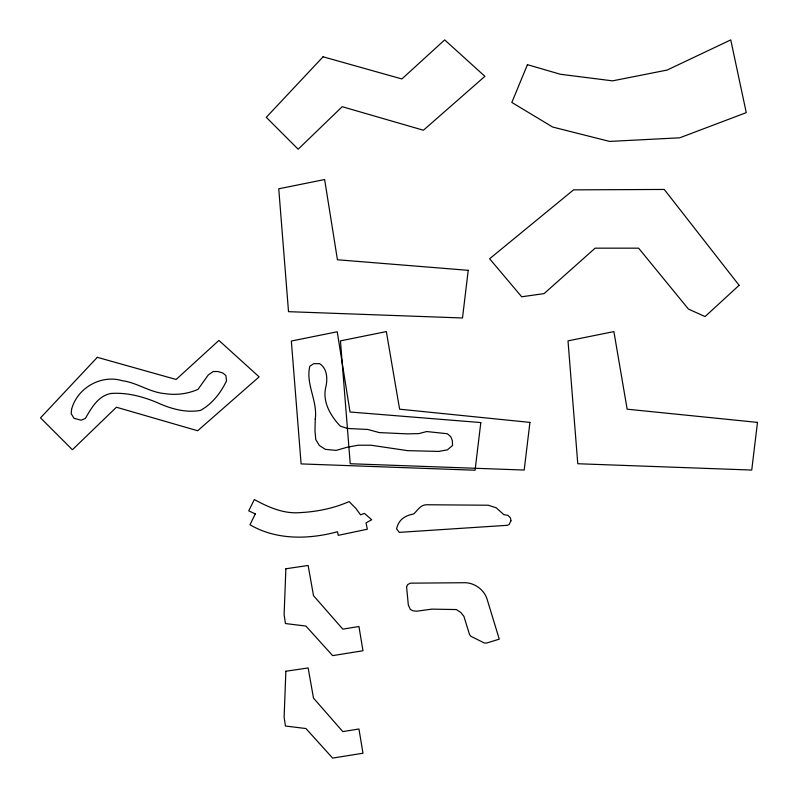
<?xml version="1.0" encoding="UTF-8"?>
<svg xmlns="http://www.w3.org/2000/svg" width="798" height="798" viewBox="0 0 798 798"><rect width="100%" height="100%" fill="white"/><g stroke="black" fill="none" stroke-linecap="round" stroke-linejoin="round"><path stroke-width="1.2" d="M315.25 419.159L314.991 430.78L315.769 439.548L319.38 445.484L325.315 449.354L336.158 450.391L346.99 447.289L358.093 445.224L371 445.224L407.648 450.651L438.621 451.419L447.389 449.873L452.556 445.484L452.316 440.596L450.68 436.566L447.329 433.733L426.74 431.548L418.741 433.613L407.389 433.873L379.259 432.586L367.898 429.484L347.509 428.456L340.287 426.132C330.202 415.389 321.843 401.155 326.093 385.863C327.599 378.092 327.02 368.327 319.639 363.669L313.704 363.669L309.824 366.252C305.454 384.117 317.794 400.865 315.25 419.159M285.864 568.775L284.118 614.749L285.445 623.547L305.923 626.061L332.646 655.627L362.98 650.749L358.94 626.51L342.811 629.143L313.504 595.657L308.138 565.473L285.864 568.775M285.864 671.248L284.118 717.222L285.445 726.02L305.923 728.534L332.646 758.1L362.98 753.222L358.94 728.983L342.811 731.616L313.504 698.12L308.138 667.946L285.864 671.248M71.571 409.424L71.241 413.753L74.015 418.312L81.236 420.197L85.346 418.421C91.421 408.207 97.855 395.998 110.802 393.494C126.643 392.317 142.224 396.377 156.757 402.411C170.353 408.656 185.355 413.095 200.428 410.411C212.208 404.007 220.807 392.786 226.542 380.836L225.864 375.489L222.842 373.015L217.904 371.509L213.236 371.509L208.298 374.94L198.014 389.344C187.56 393.993 175.969 395.359 164.687 393.594C149.535 392.287 137.136 382.601 122.164 380.696C100.957 374.212 77.007 388.217 71.571 409.424M468.226 270.322L462.491 317.983L288.517 311.669L278.751 188.797L324.636 179.54L337.444 259.769L468.226 270.322M480.815 422.561L475.079 470.221L301.105 463.907L291.34 341.035L337.225 331.778L350.033 412.007L480.815 422.561M529.932 422.391L524.196 470.052L350.222 463.738L340.457 340.866L386.342 331.599L399.599 409.184L529.932 422.391M757.482 422.391L751.746 470.052L577.772 463.738L568.006 340.866L613.891 331.599L627.148 409.184L757.482 422.391M406.571 586.68L408.337 605.044L410.352 609.443L413.055 610.829L416.765 611.198L431.768 609.133L456.306 609.552L460.825 612.485L463.917 616.375L469.443 634.29L470.79 636.255L484.346 642.989L486.62 643.048L499.269 639.168L487.468 600.445C484.994 590.59 475.698 583.268 465.593 582.71L410.431 583.168L407.788 584.495L406.571 586.68M510.929 520.815L509.084 524.555L507.319 525.303L399.269 532.366L396.566 528.855C398.781 519.189 405.264 515.608 413.763 513.932C417.753 510.201 420.706 504.436 427.159 504.755L488.256 505.224L496.196 507.777L503.837 514.66L507.977 515.368L510.461 517.902L510.929 520.815M527.428 64.668L511.837 102.443L552.615 127.022L609.572 141.416L679.716 137.815L746.27 112.638L730.749 39.9L667.128 70.064L612.565 80.857L560.405 74.264L527.428 64.668M255.3 513.902L249.983 524.765C276.367 540.246 308.736 539.508 337.454 531.767L338.262 535.338L367.339 529.214L366.033 522.87L371.718 519.737L364.427 513.393L360.566 514.85L355.828 508.366L349.115 501.583C333.734 508.326 317.225 511.708 300.497 512.595C283.928 514.131 268.547 507.299 254.353 499.548L248.747 510.84L255.3 513.902M323.08 56.798L266.283 117.326L298.163 149.216L342.192 106.703L423.419 130.234L484.905 76.339L444.676 39.9L401.893 78.952L323.08 56.798M97.316 357.324L40.518 417.853L72.399 449.743L116.428 407.229L197.655 430.76L259.141 376.865L218.911 340.427L176.129 379.479L97.316 357.324M739.118 285.295L705.063 316.587L688.425 309.055L638.619 248.168L595.138 248.168L544.076 293.614L521.692 296.786L489.613 258.761L573.572 189.854L664.265 189.455L739.118 285.295"/></g></svg>
